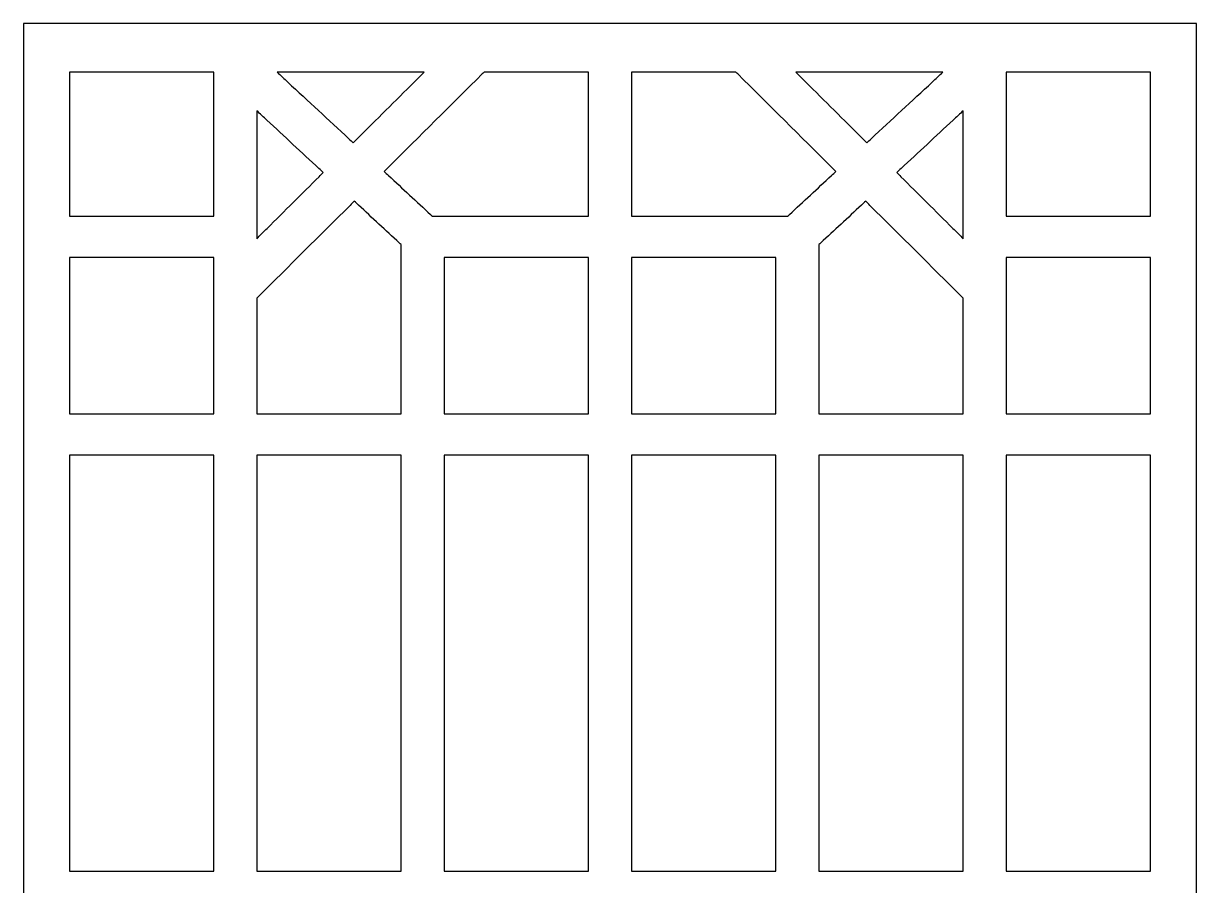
# Model space of a CAD drawing. Header units: centimetres. Extents: x -10 to 9.9, y -11.3 to 12.
# Drawn here: x -10 to -0.53, y 5.01 to 11.96 of the extents above; entities that cross this region are included whole.
import ezdxf

# ---------------------------------------------------------------- set-up
doc = ezdxf.new("R2010")
doc.units = ezdxf.units.CM
doc.header["$MEASUREMENT"] = 0
doc.layers.add('layer 1', color=7, linetype='Continuous')

msp = doc.modelspace()

# ---------------------------------------------------------------- linework, layer by layer
at = {"layer": 'layer 1', "color": 177}
msp.add_open_spline([(-9.99507, -11.30885), (-9.99507, -3.5515), (-9.99507, 4.20584), (-9.99507, 11.96319), (-9.99507, 11.96319), (-6.8403, 11.96319), (-3.6855, 11.96319), (-0.5307, 11.96319), (-0.5307, 11.96319), (-0.5307, 4.20584), (-0.5307, -3.5515), (-0.5307, -11.30885), (-0.5307, -11.30885), (-3.6855, -11.30885), (-6.8403, -11.30885), (-9.99507, -11.30885)], degree=3, knots=[0, 0, 0, 0, 0.2, 0.2, 0.2, 0.2, 0.4, 0.4, 0.4, 0.4, 0.6, 0.6, 0.6, 0.6, 1, 1, 1, 1], dxfattribs=at)
at = {"layer": 'layer 1', "color": 7}
for points, knots in [([(-9.57617, 11.57042), (-9.22043, 11.57042), (-8.86469, 11.57042), (-8.50897, 11.57042), (-8.50897, 11.57042), (-8.49272, 11.57042), (-8.47647, 11.57042), (-8.46021, 11.57042), (-8.46021, 11.57042), (-8.46021, 11.55483), (-8.46021, 11.5392), (-8.46021, 11.52361), (-8.46021, 11.52361), (-8.46021, 11.1676), (-8.46021, 10.81161), (-8.46021, 10.4556), (-8.46021, 10.4556), (-8.46021, 10.43998), (-8.46021, 10.42438), (-8.46021, 10.40879), (-8.46021, 10.40879), (-8.47647, 10.40879), (-8.49272, 10.40879), (-8.50897, 10.40879), (-8.50897, 10.40879), (-8.86469, 10.40879), (-9.22043, 10.40879), (-9.57617, 10.40879), (-9.57617, 10.40879), (-9.5924, 10.40879), (-9.60865, 10.40879), (-9.62491, 10.40879), (-9.62491, 10.40879), (-9.62491, 10.42438), (-9.62491, 10.43998), (-9.62491, 10.4556), (-9.62491, 10.4556), (-9.62491, 10.81161), (-9.62491, 11.1676), (-9.62491, 11.52361), (-9.62491, 11.52361), (-9.62491, 11.5392), (-9.62491, 11.55483), (-9.62491, 11.57042), (-9.62491, 11.57042), (-9.60865, 11.57042), (-9.5924, 11.57042), (-9.57617, 11.57042)], [0, 0, 0, 0, 0.0769231, 0.0769231, 0.0769231, 0.0769231, 0.1538462, 0.1538462, 0.1538462, 0.1538462, 0.2307692, 0.2307692, 0.2307692, 0.2307692, 0.3076923, 0.3076923, 0.3076923, 0.3076923, 0.3846154, 0.3846154, 0.3846154, 0.3846154, 0.4615385, 0.4615385, 0.4615385, 0.4615385, 0.5384615, 0.5384615, 0.5384615, 0.5384615, 0.6153846, 0.6153846, 0.6153846, 0.6153846, 0.6923077, 0.6923077, 0.6923077, 0.6923077, 0.7692308, 0.7692308, 0.7692308, 0.7692308, 0.8461538, 0.8461538, 0.8461538, 0.8461538, 1, 1, 1, 1]), ([(-7.82825, 11.57042), (-7.51111, 11.57042), (-7.194, 11.57042), (-6.87686, 11.57042), (-6.87686, 11.57042), (-6.83859, 11.57042), (-6.80028, 11.57042), (-6.76198, 11.57042), (-6.76198, 11.57042), (-6.7886, 11.54399), (-6.81522, 11.51753), (-6.8418, 11.49108), (-6.8418, 11.49108), (-6.99484, 11.33894), (-7.14786, 11.1868), (-7.3009, 11.03464), (-7.3009, 11.03464), (-7.31216, 11.02343), (-7.32346, 11.0122), (-7.33476, 11.00099), (-7.33476, 11.00099), (-7.34644, 11.01182), (-7.35813, 11.02266), (-7.36982, 11.03349), (-7.36982, 11.03349), (-7.53391, 11.18563), (-7.69801, 11.33779), (-7.86211, 11.48993), (-7.86211, 11.48993), (-7.89104, 11.51676), (-7.92, 11.54359), (-7.94893, 11.57042), (-7.94893, 11.57042), (-7.90871, 11.57042), (-7.86848, 11.57042), (-7.82825, 11.57042)], [0, 0, 0, 0, 0.1, 0.1, 0.1, 0.1, 0.2, 0.2, 0.2, 0.2, 0.3, 0.3, 0.3, 0.3, 0.4, 0.4, 0.4, 0.4, 0.5, 0.5, 0.5, 0.5, 0.6, 0.6, 0.6, 0.6, 0.7, 0.7, 0.7, 0.7, 0.8, 0.8, 0.8, 0.8, 1, 1, 1, 1]), ([(-5.43646, 11.52361), (-5.43646, 11.1676), (-5.43646, 10.81161), (-5.43646, 10.4556), (-5.43646, 10.4556), (-5.43646, 10.43998), (-5.43646, 10.42438), (-5.43646, 10.40879), (-5.43646, 10.40879), (-5.45272, 10.40879), (-5.46897, 10.40879), (-5.48522, 10.40879), (-5.48522, 10.40879), (-5.84097, 10.40879), (-6.19671, 10.40879), (-6.55243, 10.40879), (-6.55243, 10.40879), (-6.59374, 10.40879), (-6.63504, 10.40879), (-6.67632, 10.40879), (-6.67632, 10.40879), (-6.6829, 10.40879), (-6.68945, 10.40879), (-6.69603, 10.40879), (-6.69603, 10.40879), (-6.70075, 10.41315), (-6.70547, 10.41754), (-6.71021, 10.42192), (-6.71021, 10.42192), (-6.82345, 10.52692), (-6.93671, 10.63192), (-7.04994, 10.73692), (-7.04994, 10.73692), (-7.06163, 10.74776), (-7.07335, 10.75859), (-7.08504, 10.76945), (-7.08504, 10.76945), (-7.07374, 10.78069), (-7.06244, 10.7919), (-7.05115, 10.80313), (-7.05115, 10.80313), (-6.79869, 11.05414), (-6.54624, 11.30513), (-6.29378, 11.55614), (-6.29378, 11.55614), (-6.289, 11.5609), (-6.2842, 11.56566), (-6.27939, 11.57042), (-6.27939, 11.57042), (-6.27251, 11.57042), (-6.2656, 11.57042), (-6.25872, 11.57042), (-6.25872, 11.57042), (-6.00089, 11.57042), (-5.74306, 11.57042), (-5.48522, 11.57042), (-5.48522, 11.57042), (-5.46897, 11.57042), (-5.45272, 11.57042), (-5.43646, 11.57042), (-5.43646, 11.57042), (-5.43646, 11.55483), (-5.43646, 11.5392), (-5.43646, 11.52361)], [0, 0, 0, 0, 0.0588235, 0.0588235, 0.0588235, 0.0588235, 0.1176471, 0.1176471, 0.1176471, 0.1176471, 0.1764706, 0.1764706, 0.1764706, 0.1764706, 0.2352941, 0.2352941, 0.2352941, 0.2352941, 0.2941176, 0.2941176, 0.2941176, 0.2941176, 0.3529412, 0.3529412, 0.3529412, 0.3529412, 0.4117647, 0.4117647, 0.4117647, 0.4117647, 0.4705882, 0.4705882, 0.4705882, 0.4705882, 0.5294118, 0.5294118, 0.5294118, 0.5294118, 0.5882353, 0.5882353, 0.5882353, 0.5882353, 0.6470588, 0.6470588, 0.6470588, 0.6470588, 0.7058824, 0.7058824, 0.7058824, 0.7058824, 0.7647059, 0.7647059, 0.7647059, 0.7647059, 0.8235294, 0.8235294, 0.8235294, 0.8235294, 0.8823529, 0.8823529, 0.8823529, 0.8823529, 1, 1, 1, 1]), ([(-5.08931, 10.4556), (-5.08931, 10.81161), (-5.08931, 11.1676), (-5.08931, 11.52361), (-5.08931, 11.52361), (-5.08931, 11.5392), (-5.08931, 11.55483), (-5.08931, 11.57042), (-5.08931, 11.57042), (-5.07306, 11.57042), (-5.0568, 11.57042), (-5.04058, 11.57042), (-5.04058, 11.57042), (-4.78275, 11.57042), (-4.52492, 11.57042), (-4.26708, 11.57042), (-4.26708, 11.57042), (-4.26017, 11.57042), (-4.25329, 11.57042), (-4.24638, 11.57042), (-4.24638, 11.57042), (-4.24161, 11.56566), (-4.2368, 11.5609), (-4.23202, 11.55614), (-4.23202, 11.55614), (-3.97954, 11.30513), (-3.72711, 11.05414), (-3.47463, 10.80313), (-3.47463, 10.80313), (-3.46333, 10.7919), (-3.45207, 10.78069), (-3.44077, 10.76945), (-3.44077, 10.76945), (-3.45246, 10.75859), (-3.46414, 10.74776), (-3.47583, 10.73692), (-3.47583, 10.73692), (-3.58909, 10.63192), (-3.70233, 10.52692), (-3.81559, 10.42192), (-3.81559, 10.42192), (-3.82031, 10.41754), (-3.82505, 10.41315), (-3.82977, 10.40879), (-3.82977, 10.40879), (-3.83632, 10.40879), (-3.8429, 10.40879), (-3.84945, 10.40879), (-3.84945, 10.40879), (-3.89076, 10.40879), (-3.93207, 10.40879), (-3.97338, 10.40879), (-3.97338, 10.40879), (-4.32909, 10.40879), (-4.68484, 10.40879), (-5.04058, 10.40879), (-5.04058, 10.40879), (-5.0568, 10.40879), (-5.07306, 10.40879), (-5.08931, 10.40879), (-5.08931, 10.40879), (-5.08931, 10.42438), (-5.08931, 10.43998), (-5.08931, 10.4556)], [0, 0, 0, 0, 0.0588235, 0.0588235, 0.0588235, 0.0588235, 0.1176471, 0.1176471, 0.1176471, 0.1176471, 0.1764706, 0.1764706, 0.1764706, 0.1764706, 0.2352941, 0.2352941, 0.2352941, 0.2352941, 0.2941176, 0.2941176, 0.2941176, 0.2941176, 0.3529412, 0.3529412, 0.3529412, 0.3529412, 0.4117647, 0.4117647, 0.4117647, 0.4117647, 0.4705882, 0.4705882, 0.4705882, 0.4705882, 0.5294118, 0.5294118, 0.5294118, 0.5294118, 0.5882353, 0.5882353, 0.5882353, 0.5882353, 0.6470588, 0.6470588, 0.6470588, 0.6470588, 0.7058824, 0.7058824, 0.7058824, 0.7058824, 0.7647059, 0.7647059, 0.7647059, 0.7647059, 0.8235294, 0.8235294, 0.8235294, 0.8235294, 0.8823529, 0.8823529, 0.8823529, 0.8823529, 1, 1, 1, 1]), ([(-2.6637, 11.48993), (-2.82779, 11.33779), (-2.99189, 11.18563), (-3.15596, 11.03349), (-3.15596, 11.03349), (-3.16767, 11.02266), (-3.17936, 11.01182), (-3.19105, 11.00099), (-3.19105, 11.00099), (-3.20231, 11.0122), (-3.21361, 11.02343), (-3.22491, 11.03464), (-3.22491, 11.03464), (-3.37795, 11.1868), (-3.53096, 11.33894), (-3.684, 11.49108), (-3.684, 11.49108), (-3.71059, 11.51753), (-3.73721, 11.54399), (-3.7638, 11.57042), (-3.7638, 11.57042), (-3.72552, 11.57042), (-3.68722, 11.57042), (-3.64891, 11.57042), (-3.64891, 11.57042), (-3.3318, 11.57042), (-3.01469, 11.57042), (-2.69756, 11.57042), (-2.69756, 11.57042), (-2.65733, 11.57042), (-2.6171, 11.57042), (-2.57687, 11.57042), (-2.57687, 11.57042), (-2.6058, 11.54359), (-2.63476, 11.51676), (-2.6637, 11.48993)], [0, 0, 0, 0, 0.1, 0.1, 0.1, 0.1, 0.2, 0.2, 0.2, 0.2, 0.3, 0.3, 0.3, 0.3, 0.4, 0.4, 0.4, 0.4, 0.5, 0.5, 0.5, 0.5, 0.6, 0.6, 0.6, 0.6, 0.7, 0.7, 0.7, 0.7, 0.8, 0.8, 0.8, 0.8, 1, 1, 1, 1]), ([(-0.94963, 10.40879), (-1.30537, 10.40879), (-1.66109, 10.40879), (-2.01683, 10.40879), (-2.01683, 10.40879), (-2.03309, 10.40879), (-2.04934, 10.40879), (-2.06559, 10.40879), (-2.06559, 10.40879), (-2.06559, 10.42438), (-2.06559, 10.43998), (-2.06559, 10.4556), (-2.06559, 10.4556), (-2.06559, 10.81161), (-2.06559, 11.1676), (-2.06559, 11.52361), (-2.06559, 11.52361), (-2.06559, 11.5392), (-2.06559, 11.55483), (-2.06559, 11.57042), (-2.06559, 11.57042), (-2.04934, 11.57042), (-2.03309, 11.57042), (-2.01683, 11.57042), (-2.01683, 11.57042), (-1.66109, 11.57042), (-1.30537, 11.57042), (-0.94963, 11.57042), (-0.94963, 11.57042), (-0.93338, 11.57042), (-0.91712, 11.57042), (-0.90087, 11.57042), (-0.90087, 11.57042), (-0.90087, 11.55483), (-0.90087, 11.5392), (-0.90087, 11.52361), (-0.90087, 11.52361), (-0.90087, 11.1676), (-0.90087, 10.81161), (-0.90087, 10.4556), (-0.90087, 10.4556), (-0.90087, 10.43998), (-0.90087, 10.42438), (-0.90087, 10.40879), (-0.90087, 10.40879), (-0.91712, 10.40879), (-0.93338, 10.40879), (-0.94963, 10.40879)], [0, 0, 0, 0, 0.0769231, 0.0769231, 0.0769231, 0.0769231, 0.1538462, 0.1538462, 0.1538462, 0.1538462, 0.2307692, 0.2307692, 0.2307692, 0.2307692, 0.3076923, 0.3076923, 0.3076923, 0.3076923, 0.3846154, 0.3846154, 0.3846154, 0.3846154, 0.4615385, 0.4615385, 0.4615385, 0.4615385, 0.5384615, 0.5384615, 0.5384615, 0.5384615, 0.6153846, 0.6153846, 0.6153846, 0.6153846, 0.6923077, 0.6923077, 0.6923077, 0.6923077, 0.7692308, 0.7692308, 0.7692308, 0.7692308, 0.8461538, 0.8461538, 0.8461538, 0.8461538, 1, 1, 1, 1]), ([(-8.11306, 10.34303), (-8.11306, 10.61167), (-8.11306, 10.88034), (-8.11306, 11.14898), (-8.11306, 11.14898), (-8.11306, 11.18573), (-8.11306, 11.22249), (-8.11306, 11.25925), (-8.11306, 11.25925), (-8.08551, 11.23373), (-8.05796, 11.20818), (-8.03044, 11.18266), (-8.03044, 11.18266), (-7.89062, 11.05302), (-7.7508, 10.92338), (-7.61098, 10.79374), (-7.61098, 10.79374), (-7.59929, 10.78291), (-7.5876, 10.77207), (-7.57591, 10.76121), (-7.57591, 10.76121), (-7.58718, 10.75), (-7.59848, 10.73877), (-7.60977, 10.72753), (-7.60977, 10.72753), (-7.7496, 10.58853), (-7.88942, 10.44953), (-8.02924, 10.3105), (-8.02924, 10.3105), (-8.05718, 10.28273), (-8.08512, 10.25494), (-8.11306, 10.22717), (-8.11306, 10.22717), (-8.11306, 10.2658), (-8.11306, 10.30443), (-8.11306, 10.34303)], [0, 0, 0, 0, 0.1, 0.1, 0.1, 0.1, 0.2, 0.2, 0.2, 0.2, 0.3, 0.3, 0.3, 0.3, 0.4, 0.4, 0.4, 0.4, 0.5, 0.5, 0.5, 0.5, 0.6, 0.6, 0.6, 0.6, 0.7, 0.7, 0.7, 0.7, 0.8, 0.8, 0.8, 0.8, 1, 1, 1, 1]), ([(-2.49656, 10.3105), (-2.63639, 10.44953), (-2.77621, 10.58853), (-2.91603, 10.72753), (-2.91603, 10.72753), (-2.9273, 10.73877), (-2.93859, 10.75), (-2.94989, 10.76121), (-2.94989, 10.76121), (-2.9382, 10.77207), (-2.92652, 10.78291), (-2.9148, 10.79374), (-2.9148, 10.79374), (-2.77498, 10.92338), (-2.63519, 11.05302), (-2.49536, 11.18266), (-2.49536, 11.18266), (-2.46781, 11.20818), (-2.44029, 11.23373), (-2.41274, 11.25925), (-2.41274, 11.25925), (-2.41274, 11.22249), (-2.41274, 11.18573), (-2.41274, 11.14898), (-2.41274, 11.14898), (-2.41274, 10.88034), (-2.41274, 10.61167), (-2.41274, 10.34303), (-2.41274, 10.34303), (-2.41274, 10.30443), (-2.41274, 10.2658), (-2.41274, 10.22717), (-2.41274, 10.22717), (-2.44068, 10.25494), (-2.46862, 10.28273), (-2.49656, 10.3105)], [0, 0, 0, 0, 0.1, 0.1, 0.1, 0.1, 0.2, 0.2, 0.2, 0.2, 0.3, 0.3, 0.3, 0.3, 0.4, 0.4, 0.4, 0.4, 0.5, 0.5, 0.5, 0.5, 0.6, 0.6, 0.6, 0.6, 0.7, 0.7, 0.7, 0.7, 0.8, 0.8, 0.8, 0.8, 1, 1, 1, 1]), ([(-6.94834, 10.15949), (-6.94834, 9.72705), (-6.94834, 9.29458), (-6.94834, 8.86214), (-6.94834, 8.86214), (-6.94834, 8.84655), (-6.94834, 8.83093), (-6.94834, 8.81533), (-6.94834, 8.81533), (-6.96459, 8.81533), (-6.98084, 8.81533), (-6.9971, 8.81533), (-6.9971, 8.81533), (-7.35284, 8.81533), (-7.70856, 8.81533), (-8.0643, 8.81533), (-8.0643, 8.81533), (-8.08055, 8.81533), (-8.09681, 8.81533), (-8.11306, 8.81533), (-8.11306, 8.81533), (-8.11306, 8.83093), (-8.11306, 8.84655), (-8.11306, 8.86214), (-8.11306, 8.86214), (-8.11306, 9.1509), (-8.11306, 9.43968), (-8.11306, 9.72844), (-8.11306, 9.72844), (-8.11306, 9.73475), (-8.11306, 9.74107), (-8.11306, 9.74738), (-8.11306, 9.74738), (-8.10849, 9.7519), (-8.10393, 9.75645), (-8.09936, 9.76097), (-8.09936, 9.76097), (-7.85294, 10.00599), (-7.6065, 10.25101), (-7.36005, 10.49602), (-7.36005, 10.49602), (-7.34876, 10.50726), (-7.33749, 10.51847), (-7.32619, 10.52971), (-7.32619, 10.52971), (-7.31451, 10.51884), (-7.30282, 10.50801), (-7.2911, 10.49718), (-7.2911, 10.49718), (-7.18183, 10.39584), (-7.07254, 10.29451), (-6.96324, 10.19317), (-6.96324, 10.19317), (-6.95828, 10.18857), (-6.95329, 10.18397), (-6.94834, 10.17937), (-6.94834, 10.17937), (-6.94834, 10.17273), (-6.94834, 10.16612), (-6.94834, 10.15949)], [0, 0, 0, 0, 0.0625, 0.0625, 0.0625, 0.0625, 0.125, 0.125, 0.125, 0.125, 0.1875, 0.1875, 0.1875, 0.1875, 0.25, 0.25, 0.25, 0.25, 0.3125, 0.3125, 0.3125, 0.3125, 0.375, 0.375, 0.375, 0.375, 0.4375, 0.4375, 0.4375, 0.4375, 0.5, 0.5, 0.5, 0.5, 0.5625, 0.5625, 0.5625, 0.5625, 0.625, 0.625, 0.625, 0.625, 0.6875, 0.6875, 0.6875, 0.6875, 0.75, 0.75, 0.75, 0.75, 0.8125, 0.8125, 0.8125, 0.8125, 0.875, 0.875, 0.875, 0.875, 1, 1, 1, 1]), ([(-3.56257, 10.19317), (-3.45327, 10.29451), (-3.34397, 10.39584), (-3.23467, 10.49718), (-3.23467, 10.49718), (-3.22298, 10.50801), (-3.2113, 10.51884), (-3.19961, 10.52971), (-3.19961, 10.52971), (-3.18831, 10.51847), (-3.17702, 10.50726), (-3.16575, 10.49602), (-3.16575, 10.49602), (-2.91931, 10.25101), (-2.67286, 10.00599), (-2.42644, 9.76097), (-2.42644, 9.76097), (-2.42188, 9.75645), (-2.41731, 9.7519), (-2.41274, 9.74738), (-2.41274, 9.74738), (-2.41274, 9.74107), (-2.41274, 9.73475), (-2.41274, 9.72844), (-2.41274, 9.72844), (-2.41274, 9.43968), (-2.41274, 9.1509), (-2.41274, 8.86214), (-2.41274, 8.86214), (-2.41274, 8.84655), (-2.41274, 8.83093), (-2.41274, 8.81533), (-2.41274, 8.81533), (-2.429, 8.81533), (-2.44525, 8.81533), (-2.4615, 8.81533), (-2.4615, 8.81533), (-2.81722, 8.81533), (-3.17296, 8.81533), (-3.52871, 8.81533), (-3.52871, 8.81533), (-3.54496, 8.81533), (-3.56121, 8.81533), (-3.57747, 8.81533), (-3.57747, 8.81533), (-3.57747, 8.83093), (-3.57747, 8.84655), (-3.57747, 8.86214), (-3.57747, 8.86214), (-3.57747, 9.29458), (-3.57747, 9.72705), (-3.57747, 10.15949), (-3.57747, 10.15949), (-3.57747, 10.16612), (-3.57747, 10.17273), (-3.57747, 10.17937), (-3.57747, 10.17937), (-3.57248, 10.18397), (-3.56752, 10.18857), (-3.56257, 10.19317)], [0, 0, 0, 0, 0.0625, 0.0625, 0.0625, 0.0625, 0.125, 0.125, 0.125, 0.125, 0.1875, 0.1875, 0.1875, 0.1875, 0.25, 0.25, 0.25, 0.25, 0.3125, 0.3125, 0.3125, 0.3125, 0.375, 0.375, 0.375, 0.375, 0.4375, 0.4375, 0.4375, 0.4375, 0.5, 0.5, 0.5, 0.5, 0.5625, 0.5625, 0.5625, 0.5625, 0.625, 0.625, 0.625, 0.625, 0.6875, 0.6875, 0.6875, 0.6875, 0.75, 0.75, 0.75, 0.75, 0.8125, 0.8125, 0.8125, 0.8125, 0.875, 0.875, 0.875, 0.875, 1, 1, 1, 1]), ([(-9.57617, 10.07549), (-9.22043, 10.07549), (-8.86469, 10.07549), (-8.50897, 10.07549), (-8.50897, 10.07549), (-8.49272, 10.07549), (-8.47647, 10.07549), (-8.46021, 10.07549), (-8.46021, 10.07549), (-8.46021, 10.05987), (-8.46021, 10.04427), (-8.46021, 10.02867), (-8.46021, 10.02867), (-8.46021, 9.63981), (-8.46021, 9.25098), (-8.46021, 8.86214), (-8.46021, 8.86214), (-8.46021, 8.84655), (-8.46021, 8.83093), (-8.46021, 8.81533), (-8.46021, 8.81533), (-8.47647, 8.81533), (-8.49272, 8.81533), (-8.50897, 8.81533), (-8.50897, 8.81533), (-8.86469, 8.81533), (-9.22043, 8.81533), (-9.57617, 8.81533), (-9.57617, 8.81533), (-9.5924, 8.81533), (-9.60865, 8.81533), (-9.62491, 8.81533), (-9.62491, 8.81533), (-9.62491, 8.83093), (-9.62491, 8.84655), (-9.62491, 8.86214), (-9.62491, 8.86214), (-9.62491, 9.25098), (-9.62491, 9.63981), (-9.62491, 10.02867), (-9.62491, 10.02867), (-9.62491, 10.04427), (-9.62491, 10.05987), (-9.62491, 10.07549), (-9.62491, 10.07549), (-9.60865, 10.07549), (-9.5924, 10.07549), (-9.57617, 10.07549)], [0, 0, 0, 0, 0.0769231, 0.0769231, 0.0769231, 0.0769231, 0.1538462, 0.1538462, 0.1538462, 0.1538462, 0.2307692, 0.2307692, 0.2307692, 0.2307692, 0.3076923, 0.3076923, 0.3076923, 0.3076923, 0.3846154, 0.3846154, 0.3846154, 0.3846154, 0.4615385, 0.4615385, 0.4615385, 0.4615385, 0.5384615, 0.5384615, 0.5384615, 0.5384615, 0.6153846, 0.6153846, 0.6153846, 0.6153846, 0.6923077, 0.6923077, 0.6923077, 0.6923077, 0.7692308, 0.7692308, 0.7692308, 0.7692308, 0.8461538, 0.8461538, 0.8461538, 0.8461538, 1, 1, 1, 1]), ([(-5.43646, 10.02867), (-5.43646, 9.63981), (-5.43646, 9.25098), (-5.43646, 8.86214), (-5.43646, 8.86214), (-5.43646, 8.84655), (-5.43646, 8.83093), (-5.43646, 8.81533), (-5.43646, 8.81533), (-5.45272, 8.81533), (-5.46897, 8.81533), (-5.48522, 8.81533), (-5.48522, 8.81533), (-5.84097, 8.81533), (-6.19671, 8.81533), (-6.55243, 8.81533), (-6.55243, 8.81533), (-6.56868, 8.81533), (-6.58493, 8.81533), (-6.60119, 8.81533), (-6.60119, 8.81533), (-6.60119, 8.83093), (-6.60119, 8.84655), (-6.60119, 8.86214), (-6.60119, 8.86214), (-6.60119, 9.25098), (-6.60119, 9.63981), (-6.60119, 10.02867), (-6.60119, 10.02867), (-6.60119, 10.04427), (-6.60119, 10.05987), (-6.60119, 10.07549), (-6.60119, 10.07549), (-6.58493, 10.07549), (-6.56868, 10.07549), (-6.55243, 10.07549), (-6.55243, 10.07549), (-6.19671, 10.07549), (-5.84097, 10.07549), (-5.48522, 10.07549), (-5.48522, 10.07549), (-5.46897, 10.07549), (-5.45272, 10.07549), (-5.43646, 10.07549), (-5.43646, 10.07549), (-5.43646, 10.05987), (-5.43646, 10.04427), (-5.43646, 10.02867)], [0, 0, 0, 0, 0.0769231, 0.0769231, 0.0769231, 0.0769231, 0.1538462, 0.1538462, 0.1538462, 0.1538462, 0.2307692, 0.2307692, 0.2307692, 0.2307692, 0.3076923, 0.3076923, 0.3076923, 0.3076923, 0.3846154, 0.3846154, 0.3846154, 0.3846154, 0.4615385, 0.4615385, 0.4615385, 0.4615385, 0.5384615, 0.5384615, 0.5384615, 0.5384615, 0.6153846, 0.6153846, 0.6153846, 0.6153846, 0.6923077, 0.6923077, 0.6923077, 0.6923077, 0.7692308, 0.7692308, 0.7692308, 0.7692308, 0.8461538, 0.8461538, 0.8461538, 0.8461538, 1, 1, 1, 1]), ([(-5.08931, 8.86214), (-5.08931, 9.25098), (-5.08931, 9.63981), (-5.08931, 10.02867), (-5.08931, 10.02867), (-5.08931, 10.04427), (-5.08931, 10.05987), (-5.08931, 10.07549), (-5.08931, 10.07549), (-5.07306, 10.07549), (-5.0568, 10.07549), (-5.04058, 10.07549), (-5.04058, 10.07549), (-4.68484, 10.07549), (-4.32909, 10.07549), (-3.97338, 10.07549), (-3.97338, 10.07549), (-3.95713, 10.07549), (-3.94087, 10.07549), (-3.92462, 10.07549), (-3.92462, 10.07549), (-3.92462, 10.05987), (-3.92462, 10.04427), (-3.92462, 10.02867), (-3.92462, 10.02867), (-3.92462, 9.63981), (-3.92462, 9.25098), (-3.92462, 8.86214), (-3.92462, 8.86214), (-3.92462, 8.84655), (-3.92462, 8.83093), (-3.92462, 8.81533), (-3.92462, 8.81533), (-3.94087, 8.81533), (-3.95713, 8.81533), (-3.97338, 8.81533), (-3.97338, 8.81533), (-4.32909, 8.81533), (-4.68484, 8.81533), (-5.04058, 8.81533), (-5.04058, 8.81533), (-5.0568, 8.81533), (-5.07306, 8.81533), (-5.08931, 8.81533), (-5.08931, 8.81533), (-5.08931, 8.83093), (-5.08931, 8.84655), (-5.08931, 8.86214)], [0, 0, 0, 0, 0.0769231, 0.0769231, 0.0769231, 0.0769231, 0.1538462, 0.1538462, 0.1538462, 0.1538462, 0.2307692, 0.2307692, 0.2307692, 0.2307692, 0.3076923, 0.3076923, 0.3076923, 0.3076923, 0.3846154, 0.3846154, 0.3846154, 0.3846154, 0.4615385, 0.4615385, 0.4615385, 0.4615385, 0.5384615, 0.5384615, 0.5384615, 0.5384615, 0.6153846, 0.6153846, 0.6153846, 0.6153846, 0.6923077, 0.6923077, 0.6923077, 0.6923077, 0.7692308, 0.7692308, 0.7692308, 0.7692308, 0.8461538, 0.8461538, 0.8461538, 0.8461538, 1, 1, 1, 1]), ([(-0.94963, 8.81533), (-1.30537, 8.81533), (-1.66109, 8.81533), (-2.01683, 8.81533), (-2.01683, 8.81533), (-2.03309, 8.81533), (-2.04934, 8.81533), (-2.06559, 8.81533), (-2.06559, 8.81533), (-2.06559, 8.83093), (-2.06559, 8.84655), (-2.06559, 8.86214), (-2.06559, 8.86214), (-2.06559, 9.25098), (-2.06559, 9.63981), (-2.06559, 10.02867), (-2.06559, 10.02867), (-2.06559, 10.04427), (-2.06559, 10.05987), (-2.06559, 10.07549), (-2.06559, 10.07549), (-2.04934, 10.07549), (-2.03309, 10.07549), (-2.01683, 10.07549), (-2.01683, 10.07549), (-1.66109, 10.07549), (-1.30537, 10.07549), (-0.94963, 10.07549), (-0.94963, 10.07549), (-0.93338, 10.07549), (-0.91712, 10.07549), (-0.90087, 10.07549), (-0.90087, 10.07549), (-0.90087, 10.05987), (-0.90087, 10.04427), (-0.90087, 10.02867), (-0.90087, 10.02867), (-0.90087, 9.63981), (-0.90087, 9.25098), (-0.90087, 8.86214), (-0.90087, 8.86214), (-0.90087, 8.84655), (-0.90087, 8.83093), (-0.90087, 8.81533), (-0.90087, 8.81533), (-0.91712, 8.81533), (-0.93338, 8.81533), (-0.94963, 8.81533)], [0, 0, 0, 0, 0.0769231, 0.0769231, 0.0769231, 0.0769231, 0.1538462, 0.1538462, 0.1538462, 0.1538462, 0.2307692, 0.2307692, 0.2307692, 0.2307692, 0.3076923, 0.3076923, 0.3076923, 0.3076923, 0.3846154, 0.3846154, 0.3846154, 0.3846154, 0.4615385, 0.4615385, 0.4615385, 0.4615385, 0.5384615, 0.5384615, 0.5384615, 0.5384615, 0.6153846, 0.6153846, 0.6153846, 0.6153846, 0.6923077, 0.6923077, 0.6923077, 0.6923077, 0.7692308, 0.7692308, 0.7692308, 0.7692308, 0.8461538, 0.8461538, 0.8461538, 0.8461538, 1, 1, 1, 1]), ([(-9.57617, 8.48203), (-9.22043, 8.48203), (-8.86469, 8.48203), (-8.50897, 8.48203), (-8.50897, 8.48203), (-8.49272, 8.48203), (-8.47647, 8.48203), (-8.46021, 8.48203), (-8.46021, 8.48203), (-8.46021, 8.46644), (-8.46021, 8.45084), (-8.46021, 8.43522), (-8.46021, 8.43522), (-8.46021, 7.3479), (-8.46021, 6.26055), (-8.46021, 5.17323), (-8.46021, 5.17323), (-8.46021, 5.15764), (-8.46021, 5.14201), (-8.46021, 5.12642), (-8.46021, 5.12642), (-8.47647, 5.12642), (-8.49272, 5.12642), (-8.50897, 5.12642), (-8.50897, 5.12642), (-8.86469, 5.12642), (-9.22043, 5.12642), (-9.57617, 5.12642), (-9.57617, 5.12642), (-9.5924, 5.12642), (-9.60865, 5.12642), (-9.62491, 5.12642), (-9.62491, 5.12642), (-9.62491, 5.14201), (-9.62491, 5.15764), (-9.62491, 5.17323), (-9.62491, 5.17323), (-9.62491, 6.26055), (-9.62491, 7.3479), (-9.62491, 8.43522), (-9.62491, 8.43522), (-9.62491, 8.45084), (-9.62491, 8.46644), (-9.62491, 8.48203), (-9.62491, 8.48203), (-9.60865, 8.48203), (-9.5924, 8.48203), (-9.57617, 8.48203)], [0, 0, 0, 0, 0.0769231, 0.0769231, 0.0769231, 0.0769231, 0.1538462, 0.1538462, 0.1538462, 0.1538462, 0.2307692, 0.2307692, 0.2307692, 0.2307692, 0.3076923, 0.3076923, 0.3076923, 0.3076923, 0.3846154, 0.3846154, 0.3846154, 0.3846154, 0.4615385, 0.4615385, 0.4615385, 0.4615385, 0.5384615, 0.5384615, 0.5384615, 0.5384615, 0.6153846, 0.6153846, 0.6153846, 0.6153846, 0.6923077, 0.6923077, 0.6923077, 0.6923077, 0.7692308, 0.7692308, 0.7692308, 0.7692308, 0.8461538, 0.8461538, 0.8461538, 0.8461538, 1, 1, 1, 1]), ([(-6.9971, 5.12642), (-7.35284, 5.12642), (-7.70856, 5.12642), (-8.0643, 5.12642), (-8.0643, 5.12642), (-8.08055, 5.12642), (-8.09681, 5.12642), (-8.11306, 5.12642), (-8.11306, 5.12642), (-8.11306, 5.14201), (-8.11306, 5.15764), (-8.11306, 5.17323), (-8.11306, 5.17323), (-8.11306, 6.26055), (-8.11306, 7.3479), (-8.11306, 8.43522), (-8.11306, 8.43522), (-8.11306, 8.45084), (-8.11306, 8.46644), (-8.11306, 8.48203), (-8.11306, 8.48203), (-8.09681, 8.48203), (-8.08055, 8.48203), (-8.0643, 8.48203), (-8.0643, 8.48203), (-7.70856, 8.48203), (-7.35284, 8.48203), (-6.9971, 8.48203), (-6.9971, 8.48203), (-6.98084, 8.48203), (-6.96459, 8.48203), (-6.94834, 8.48203), (-6.94834, 8.48203), (-6.94834, 8.46644), (-6.94834, 8.45084), (-6.94834, 8.43522), (-6.94834, 8.43522), (-6.94834, 7.3479), (-6.94834, 6.26055), (-6.94834, 5.17323), (-6.94834, 5.17323), (-6.94834, 5.15764), (-6.94834, 5.14201), (-6.94834, 5.12642), (-6.94834, 5.12642), (-6.96459, 5.12642), (-6.98084, 5.12642), (-6.9971, 5.12642)], [0, 0, 0, 0, 0.0769231, 0.0769231, 0.0769231, 0.0769231, 0.1538462, 0.1538462, 0.1538462, 0.1538462, 0.2307692, 0.2307692, 0.2307692, 0.2307692, 0.3076923, 0.3076923, 0.3076923, 0.3076923, 0.3846154, 0.3846154, 0.3846154, 0.3846154, 0.4615385, 0.4615385, 0.4615385, 0.4615385, 0.5384615, 0.5384615, 0.5384615, 0.5384615, 0.6153846, 0.6153846, 0.6153846, 0.6153846, 0.6923077, 0.6923077, 0.6923077, 0.6923077, 0.7692308, 0.7692308, 0.7692308, 0.7692308, 0.8461538, 0.8461538, 0.8461538, 0.8461538, 1, 1, 1, 1]), ([(-5.43646, 8.43522), (-5.43646, 7.3479), (-5.43646, 6.26055), (-5.43646, 5.17323), (-5.43646, 5.17323), (-5.43646, 5.15764), (-5.43646, 5.14201), (-5.43646, 5.12642), (-5.43646, 5.12642), (-5.45272, 5.12642), (-5.46897, 5.12642), (-5.48522, 5.12642), (-5.48522, 5.12642), (-5.84097, 5.12642), (-6.19671, 5.12642), (-6.55243, 5.12642), (-6.55243, 5.12642), (-6.56868, 5.12642), (-6.58493, 5.12642), (-6.60119, 5.12642), (-6.60119, 5.12642), (-6.60119, 5.14201), (-6.60119, 5.15764), (-6.60119, 5.17323), (-6.60119, 5.17323), (-6.60119, 6.26055), (-6.60119, 7.3479), (-6.60119, 8.43522), (-6.60119, 8.43522), (-6.60119, 8.45084), (-6.60119, 8.46644), (-6.60119, 8.48203), (-6.60119, 8.48203), (-6.58493, 8.48203), (-6.56868, 8.48203), (-6.55243, 8.48203), (-6.55243, 8.48203), (-6.19671, 8.48203), (-5.84097, 8.48203), (-5.48522, 8.48203), (-5.48522, 8.48203), (-5.46897, 8.48203), (-5.45272, 8.48203), (-5.43646, 8.48203), (-5.43646, 8.48203), (-5.43646, 8.46644), (-5.43646, 8.45084), (-5.43646, 8.43522)], [0, 0, 0, 0, 0.0769231, 0.0769231, 0.0769231, 0.0769231, 0.1538462, 0.1538462, 0.1538462, 0.1538462, 0.2307692, 0.2307692, 0.2307692, 0.2307692, 0.3076923, 0.3076923, 0.3076923, 0.3076923, 0.3846154, 0.3846154, 0.3846154, 0.3846154, 0.4615385, 0.4615385, 0.4615385, 0.4615385, 0.5384615, 0.5384615, 0.5384615, 0.5384615, 0.6153846, 0.6153846, 0.6153846, 0.6153846, 0.6923077, 0.6923077, 0.6923077, 0.6923077, 0.7692308, 0.7692308, 0.7692308, 0.7692308, 0.8461538, 0.8461538, 0.8461538, 0.8461538, 1, 1, 1, 1]), ([(-5.08931, 5.17323), (-5.08931, 6.26055), (-5.08931, 7.3479), (-5.08931, 8.43522), (-5.08931, 8.43522), (-5.08931, 8.45084), (-5.08931, 8.46644), (-5.08931, 8.48203), (-5.08931, 8.48203), (-5.07306, 8.48203), (-5.0568, 8.48203), (-5.04058, 8.48203), (-5.04058, 8.48203), (-4.68484, 8.48203), (-4.32909, 8.48203), (-3.97338, 8.48203), (-3.97338, 8.48203), (-3.95713, 8.48203), (-3.94087, 8.48203), (-3.92462, 8.48203), (-3.92462, 8.48203), (-3.92462, 8.46644), (-3.92462, 8.45084), (-3.92462, 8.43522), (-3.92462, 8.43522), (-3.92462, 7.3479), (-3.92462, 6.26055), (-3.92462, 5.17323), (-3.92462, 5.17323), (-3.92462, 5.15764), (-3.92462, 5.14201), (-3.92462, 5.12642), (-3.92462, 5.12642), (-3.94087, 5.12642), (-3.95713, 5.12642), (-3.97338, 5.12642), (-3.97338, 5.12642), (-4.32909, 5.12642), (-4.68484, 5.12642), (-5.04058, 5.12642), (-5.04058, 5.12642), (-5.0568, 5.12642), (-5.07306, 5.12642), (-5.08931, 5.12642), (-5.08931, 5.12642), (-5.08931, 5.14201), (-5.08931, 5.15764), (-5.08931, 5.17323)], [0, 0, 0, 0, 0.0769231, 0.0769231, 0.0769231, 0.0769231, 0.1538462, 0.1538462, 0.1538462, 0.1538462, 0.2307692, 0.2307692, 0.2307692, 0.2307692, 0.3076923, 0.3076923, 0.3076923, 0.3076923, 0.3846154, 0.3846154, 0.3846154, 0.3846154, 0.4615385, 0.4615385, 0.4615385, 0.4615385, 0.5384615, 0.5384615, 0.5384615, 0.5384615, 0.6153846, 0.6153846, 0.6153846, 0.6153846, 0.6923077, 0.6923077, 0.6923077, 0.6923077, 0.7692308, 0.7692308, 0.7692308, 0.7692308, 0.8461538, 0.8461538, 0.8461538, 0.8461538, 1, 1, 1, 1]), ([(-3.57747, 5.17323), (-3.57747, 6.26055), (-3.57747, 7.3479), (-3.57747, 8.43522), (-3.57747, 8.43522), (-3.57747, 8.45084), (-3.57747, 8.46644), (-3.57747, 8.48203), (-3.57747, 8.48203), (-3.56121, 8.48203), (-3.54496, 8.48203), (-3.52871, 8.48203), (-3.52871, 8.48203), (-3.17296, 8.48203), (-2.81722, 8.48203), (-2.4615, 8.48203), (-2.4615, 8.48203), (-2.44525, 8.48203), (-2.429, 8.48203), (-2.41274, 8.48203), (-2.41274, 8.48203), (-2.41274, 8.46644), (-2.41274, 8.45084), (-2.41274, 8.43522), (-2.41274, 8.43522), (-2.41274, 7.3479), (-2.41274, 6.26055), (-2.41274, 5.17323), (-2.41274, 5.17323), (-2.41274, 5.15764), (-2.41274, 5.14201), (-2.41274, 5.12642), (-2.41274, 5.12642), (-2.429, 5.12642), (-2.44525, 5.12642), (-2.4615, 5.12642), (-2.4615, 5.12642), (-2.81722, 5.12642), (-3.17296, 5.12642), (-3.52871, 5.12642), (-3.52871, 5.12642), (-3.54496, 5.12642), (-3.56121, 5.12642), (-3.57747, 5.12642), (-3.57747, 5.12642), (-3.57747, 5.14201), (-3.57747, 5.15764), (-3.57747, 5.17323)], [0, 0, 0, 0, 0.0769231, 0.0769231, 0.0769231, 0.0769231, 0.1538462, 0.1538462, 0.1538462, 0.1538462, 0.2307692, 0.2307692, 0.2307692, 0.2307692, 0.3076923, 0.3076923, 0.3076923, 0.3076923, 0.3846154, 0.3846154, 0.3846154, 0.3846154, 0.4615385, 0.4615385, 0.4615385, 0.4615385, 0.5384615, 0.5384615, 0.5384615, 0.5384615, 0.6153846, 0.6153846, 0.6153846, 0.6153846, 0.6923077, 0.6923077, 0.6923077, 0.6923077, 0.7692308, 0.7692308, 0.7692308, 0.7692308, 0.8461538, 0.8461538, 0.8461538, 0.8461538, 1, 1, 1, 1]), ([(-0.94963, 5.12642), (-1.30537, 5.12642), (-1.66109, 5.12642), (-2.01683, 5.12642), (-2.01683, 5.12642), (-2.03309, 5.12642), (-2.04934, 5.12642), (-2.06559, 5.12642), (-2.06559, 5.12642), (-2.06559, 5.14201), (-2.06559, 5.15764), (-2.06559, 5.17323), (-2.06559, 5.17323), (-2.06559, 6.26055), (-2.06559, 7.3479), (-2.06559, 8.43522), (-2.06559, 8.43522), (-2.06559, 8.45084), (-2.06559, 8.46644), (-2.06559, 8.48203), (-2.06559, 8.48203), (-2.04934, 8.48203), (-2.03309, 8.48203), (-2.01683, 8.48203), (-2.01683, 8.48203), (-1.66109, 8.48203), (-1.30537, 8.48203), (-0.94963, 8.48203), (-0.94963, 8.48203), (-0.93338, 8.48203), (-0.91712, 8.48203), (-0.90087, 8.48203), (-0.90087, 8.48203), (-0.90087, 8.46644), (-0.90087, 8.45084), (-0.90087, 8.43522), (-0.90087, 8.43522), (-0.90087, 7.3479), (-0.90087, 6.26055), (-0.90087, 5.17323), (-0.90087, 5.17323), (-0.90087, 5.15764), (-0.90087, 5.14201), (-0.90087, 5.12642), (-0.90087, 5.12642), (-0.91712, 5.12642), (-0.93338, 5.12642), (-0.94963, 5.12642)], [0, 0, 0, 0, 0.0769231, 0.0769231, 0.0769231, 0.0769231, 0.1538462, 0.1538462, 0.1538462, 0.1538462, 0.2307692, 0.2307692, 0.2307692, 0.2307692, 0.3076923, 0.3076923, 0.3076923, 0.3076923, 0.3846154, 0.3846154, 0.3846154, 0.3846154, 0.4615385, 0.4615385, 0.4615385, 0.4615385, 0.5384615, 0.5384615, 0.5384615, 0.5384615, 0.6153846, 0.6153846, 0.6153846, 0.6153846, 0.6923077, 0.6923077, 0.6923077, 0.6923077, 0.7692308, 0.7692308, 0.7692308, 0.7692308, 0.8461538, 0.8461538, 0.8461538, 0.8461538, 1, 1, 1, 1])]:
    msp.add_open_spline(points, degree=3, knots=knots, dxfattribs=at)

doc.saveas('drawing.dxf')
